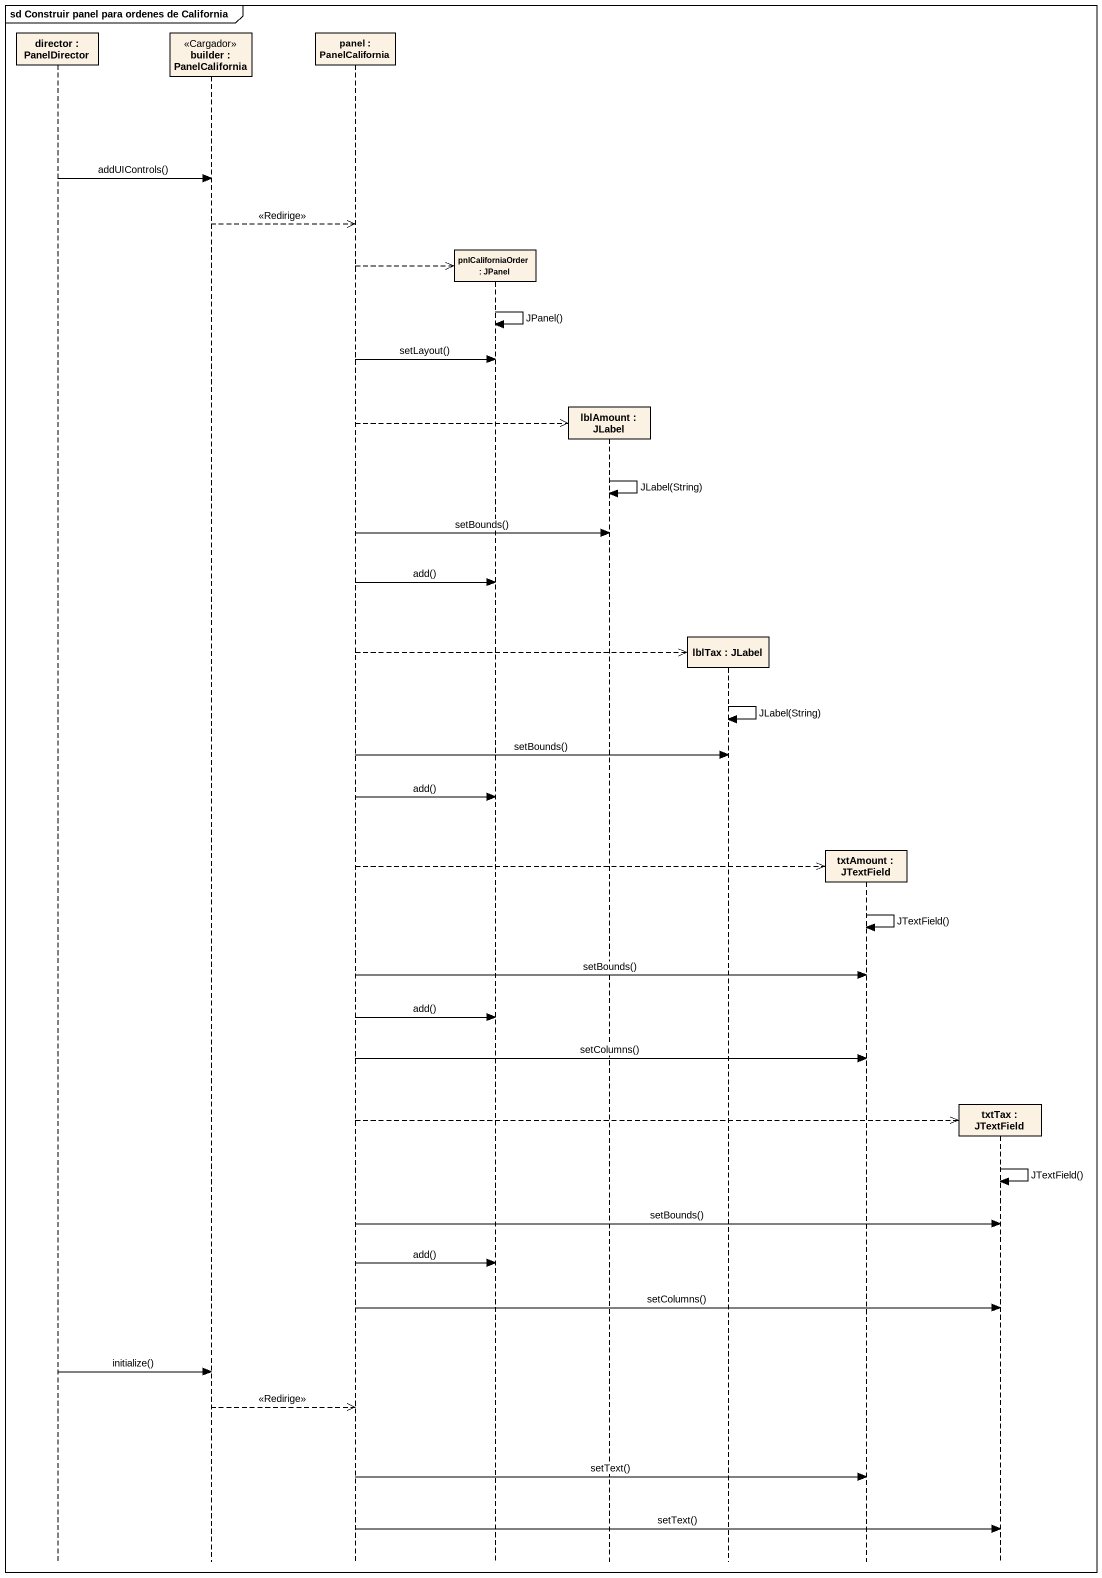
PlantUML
@startuml
mainframe sd Construir panel para ordenes de California
hide footbox
participant "director : PanelDirector" as director
participant "builder : PanelCalifornia" as builder <<Cargador>>
participant "panel : PanelCalifornia" as panel
participant "pnlCaliforniaOrder : JPanel" as pnlCaliforniaOrder
participant "lblAmount : JLabel" as lblAmount
participant "lblTax : JLabel" as lblTax
participant "txtAmount : JTextField" as txtAmount
participant "txtTax : JTextField" as txtTax

director -> builder : addUIControls()
builder -->> panel : <<Redirige>>
panel -->> pnlCaliforniaOrder **
pnlCaliforniaOrder -> pnlCaliforniaOrder : JPanel()
panel -> pnlCaliforniaOrder : setLayout()
panel -->> lblAmount **
lblAmount -> lblAmount : JLabel(String)
panel -> lblAmount : setBounds()
panel -> pnlCaliforniaOrder : add()
panel -->> lblTax **
lblTax -> lblTax : JLabel(String)
panel -> lblTax : setBounds()
panel -> pnlCaliforniaOrder : add()
panel -->> txtAmount **
txtAmount -> txtAmount : JTextField()
panel -> txtAmount : setBounds()
panel -> pnlCaliforniaOrder : add()
panel -> txtAmount : setColumns()
panel -->> txtTax **
txtTax -> txtTax : JTextField()
panel -> txtTax : setBounds()
panel -> pnlCaliforniaOrder : add()
panel -> txtTax : setColumns()
director -> builder : initialize()
builder -->> panel : <<Redirige>>
panel -> txtAmount : setText()
panel -> txtTax : setText()
@enduml
